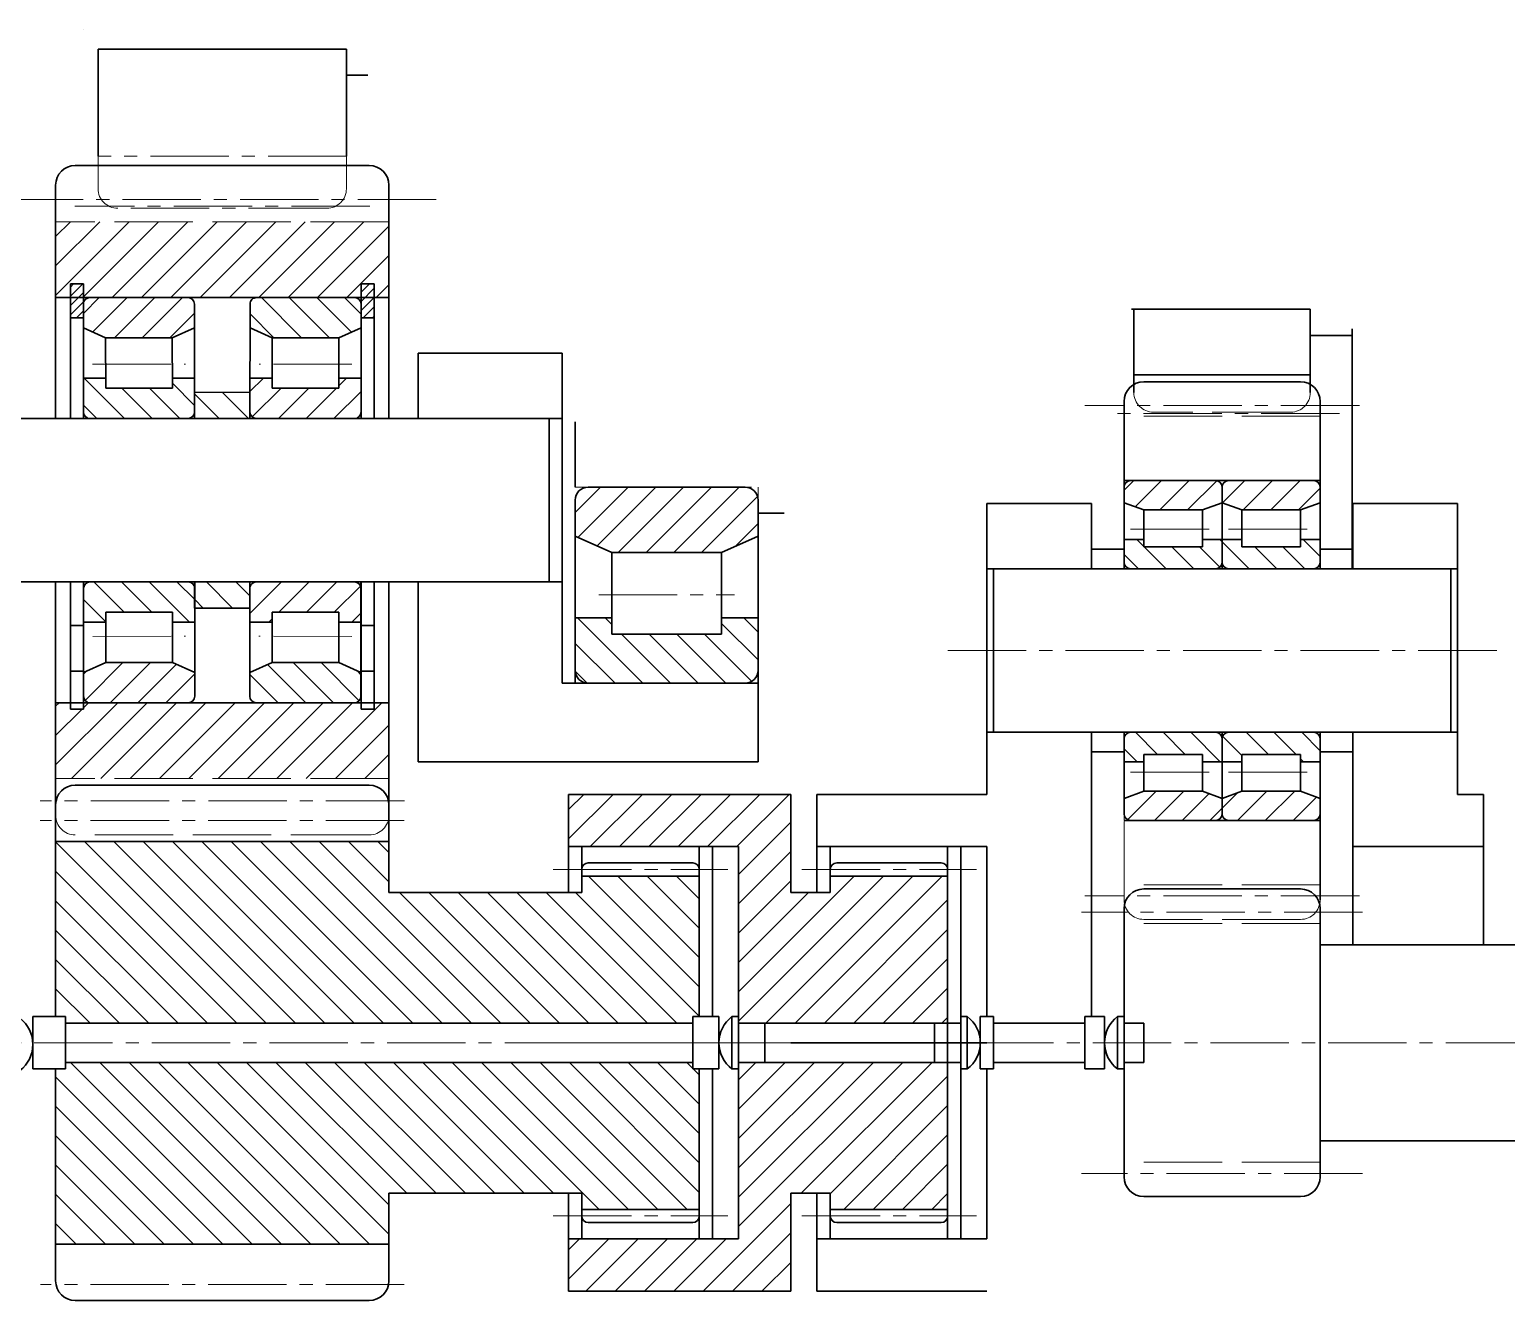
# Model space of a CAD drawing. Header units: millimetres. Extents: x -594 to 6367, y -2099 to 456.
# Drawn here: x 5946.8 to 6172.8, y 67.7 to 262.1 of the extents above; entities that cross this region are included whole.
import ezdxf

# ---------------------------------------------------------------- set-up
doc = ezdxf.new("R2010")
doc.units = ezdxf.units.MM
doc.linetypes.add('ACAD_ISO02W100', pattern=[15, 12, -3])
doc.linetypes.add('点画线', pattern=[18, 12, -2, 2, -2])
for name, color, linetype, lineweight in [('中心线层', 1, '点画线', 18), ('剖面线层', 4, 'Continuous', 18), ('粗实线层', 7, 'Continuous', 35), ('细虚线', 7, 'ACAD_ISO02W100', 18)]:
    doc.layers.add(name, color=color, linetype=linetype, lineweight=lineweight)
pattern_1 = [(315, (0, 0), (2.1213203, 2.1213203), [])]
pattern_2 = [(45, (0, 0), (-2.1213203, 2.1213203), [])]
pattern_3 = [(135, (0, 0), (-2.245064, -2.245064), [])]
pattern_4 = [(315.035833, (0, 0), (2.1199932, 2.1226466), [])]
pattern_5 = [(45.035833, (0, 0), (-2.1226466, 2.1199932), [])]
pattern_6 = [(224.964167, (0, 0), (2.1199932, -2.1226466), [])]
pattern_7 = [(134.964167, (0, 0), (-2.1226466, -2.1199932), [])]
pattern_8 = [(45, (0, 0), (-0.70710678, 0.70710678), [])]

msp = doc.modelspace()

# ---------------------------------------------------------------- hatches: boundary and pattern name
at = {"layer": '剖面线层'}
h = msp.add_hatch(dxfattribs=at)
h.set_pattern_fill('ANSI31', color=256, style=0, pattern_type=0)
h.paths.add_polyline_path([(6001.82, 232.66), (5976.32, 232.66), (5976.32, 221.08), (5997.56, 221.08), (5997.56, 223.18), (5999.56, 223.18), (5999.56, 221.08), (6001.82, 221.08)], flags=0)
h.paths.add_polyline_path([(5976.32, 232.66), (5950.82, 232.66), (5950.82, 221.08), (5953.08, 221.08), (5953.08, 223.18), (5955.08, 223.18), (5955.08, 221.08), (5976.32, 221.08)], flags=0)
h.paths.add_polyline_path([(6001.82, 159.08), (5999.56, 159.08), (5999.56, 158.1), (5997.56, 158.1), (5997.56, 159.08), (5976.32, 159.08), (5976.32, 147.49), (6001.82, 147.49)], flags=0)
h.paths.add_polyline_path([(5976.32, 159.08), (5955.08, 159.08), (5955.08, 158.11), (5953.08, 158.11), (5953.08, 159.08), (5950.82, 159.08), (5950.82, 147.49), (5976.32, 147.49)], flags=0)
h = msp.add_hatch(dxfattribs=at)
h.set_pattern_fill('USERPATTERN', color=256, style=0, pattern_type=0)
h.set_pattern_definition(pattern_8)
h.paths.add_polyline_path([(5953.08, 217.98), (5953.08, 222.68), (5953.08, 223.18), (5955.08, 223.18), (5955.08, 217.98)], flags=0)
h = msp.add_hatch(dxfattribs=at)
h.set_pattern_fill('USERPATTERN', color=256, style=0, pattern_type=0)
h.set_pattern_definition(pattern_8)
h.paths.add_polyline_path([(5997.56, 217.98), (5997.56, 222.68), (5997.56, 223.18), (5999.56, 223.18), (5999.56, 217.98)], flags=0)
h = msp.add_hatch(dxfattribs=at)
h.set_pattern_fill('USERPATTERN', color=256, style=0, pattern_type=0)
h.set_pattern_definition(pattern_5)
edge = h.paths.add_edge_path(flags=0)
edge.add_line((5955.07, 216.45), (5955.07, 220.07))
edge.add_arc((5956.07, 220.07), 1, 90.0358, 180.0358, ccw=False)
edge.add_line((5956.07, 221.07), (5971.07, 221.08))
edge.add_arc((5971.07, 220.08), 1, 0.0358, 90.0358, ccw=False)
edge.add_line((5972.07, 220.08), (5972.07, 216.46))
edge.add_line((5972.07, 216.46), (5968.67, 214.91))
edge.add_line((5968.67, 214.91), (5958.47, 214.91))
edge.add_line((5958.47, 214.91), (5955.07, 216.45))
h = msp.add_hatch(dxfattribs=at)
h.set_pattern_fill('USERPATTERN', color=256, style=0, pattern_type=0)
h.set_pattern_definition(pattern_7)
edge = h.paths.add_edge_path(flags=0)
edge.add_line((5997.57, 216.45), (5997.57, 220.07))
edge.add_arc((5996.57, 220.07), 1, 359.9642, 449.9642)
edge.add_line((5996.57, 221.07), (5981.57, 221.08))
edge.add_arc((5981.57, 220.08), 1, 89.9642, 179.9642)
edge.add_line((5980.57, 220.08), (5980.57, 216.46))
edge.add_line((5980.57, 216.46), (5983.97, 214.91))
edge.add_line((5983.97, 214.91), (5994.17, 214.91))
edge.add_line((5994.17, 214.91), (5997.57, 216.45))
h = msp.add_hatch(dxfattribs=at)
h.set_pattern_fill('USERPATTERN', color=256, style=0, pattern_type=0)
h.set_pattern_definition(pattern_4)
edge = h.paths.add_edge_path(flags=0)
edge.add_line((5955.08, 203.57), (5955.08, 208.24))
edge.add_line((5955.08, 208.24), (5955.08, 208.74))
edge.add_line((5955.08, 208.74), (5958.48, 208.74))
edge.add_line((5958.48, 208.74), (5958.48, 207.2))
edge.add_line((5958.48, 207.2), (5968.68, 207.2))
edge.add_line((5968.68, 207.2), (5968.68, 208.75))
edge.add_line((5968.68, 208.75), (5972.08, 208.75))
edge.add_line((5972.08, 208.75), (5972.08, 203.58))
edge.add_arc((5971.08, 203.58), 1, -89.9642, 0.0358, ccw=False)
edge.add_line((5971.08, 202.58), (5956.08, 202.57))
edge.add_arc((5956.08, 203.57), 1, 180.0358, 270.0358, ccw=False)
h = msp.add_hatch(dxfattribs=at)
h.set_pattern_fill('USERPATTERN', color=256, style=0, pattern_type=0)
h.set_pattern_definition(pattern_6)
edge = h.paths.add_edge_path(flags=0)
edge.add_line((5997.56, 203.57), (5997.56, 208.24))
edge.add_line((5997.56, 208.24), (5997.56, 208.74))
edge.add_line((5997.56, 208.74), (5994.16, 208.74))
edge.add_line((5994.16, 208.74), (5994.16, 207.2))
edge.add_line((5994.16, 207.2), (5983.96, 207.2))
edge.add_line((5983.96, 207.2), (5983.96, 208.75))
edge.add_line((5983.96, 208.75), (5980.56, 208.75))
edge.add_line((5980.56, 208.75), (5980.56, 203.58))
edge.add_arc((5981.56, 203.58), 1, 179.9642, 269.9642)
edge.add_line((5981.56, 202.58), (5996.56, 202.57))
edge.add_arc((5996.56, 203.57), 1, 269.9642, 359.9642)
h = msp.add_hatch(dxfattribs=at)
h.set_pattern_fill('ANSI31', color=256, style=0, pattern_type=0)
h.set_pattern_definition(pattern_3)
h.paths.add_polyline_path([(5980.56, 206.57), (5976.32, 206.57), (5976.32, 202.58), (5980.56, 202.58)], flags=0)
h.paths.add_polyline_path([(5976.32, 206.57), (5972.08, 206.58), (5972.08, 202.58), (5976.32, 202.58)], flags=0)
h.paths.add_polyline_path([(5976.32, 177.58), (5972.1, 177.58), (5972.1, 173.58), (5976.32, 173.58)], flags=0)
h.paths.add_polyline_path([(5980.54, 177.58), (5976.32, 177.58), (5976.32, 173.58), (5980.54, 173.58)], flags=0)
h = msp.add_hatch(dxfattribs=at)
h.set_pattern_fill('USERPATTERN', color=256, style=0, pattern_type=0)
h.set_pattern_definition(pattern_2)
edge = h.paths.add_edge_path(flags=0)
edge.add_line((6114.32, 189.7), (6114.32, 192.08))
edge.add_arc((6115.32, 192.08), 1, 90, 180, ccw=False)
edge.add_line((6115.32, 193.08), (6128.32, 193.08))
edge.add_arc((6128.32, 192.08), 1, 0, 90, ccw=False)
edge.add_line((6129.32, 192.08), (6129.32, 189.7))
edge.add_line((6129.32, 189.7), (6126.32, 188.58))
edge.add_line((6126.32, 188.58), (6117.32, 188.58))
edge.add_line((6117.32, 188.58), (6114.32, 189.7))
h = msp.add_hatch(dxfattribs=at)
h.set_pattern_fill('USERPATTERN', color=256, style=0, pattern_type=0)
h.set_pattern_definition(pattern_2)
edge = h.paths.add_edge_path(flags=0)
edge.add_line((6129.32, 189.7), (6129.32, 192.08))
edge.add_arc((6130.32, 192.08), 1, 90, 180, ccw=False)
edge.add_line((6130.32, 193.08), (6143.32, 193.08))
edge.add_arc((6143.32, 192.08), 1, 0, 90, ccw=False)
edge.add_line((6144.32, 192.08), (6144.32, 189.7))
edge.add_line((6144.32, 189.7), (6141.32, 188.58))
edge.add_line((6141.32, 188.58), (6132.32, 188.58))
edge.add_line((6132.32, 188.58), (6129.32, 189.7))
h = msp.add_hatch(dxfattribs=at)
h.set_pattern_fill('USERPATTERN', color=256, style=0, pattern_type=0)
h.set_pattern_definition(pattern_2)
edge = h.paths.add_edge_path(flags=0)
edge.add_line((6030.32, 184.58), (6030.32, 190.08))
edge.add_arc((6032.32, 190.08), 2, 90, 180, ccw=False)
edge.add_line((6032.32, 192.08), (6056.32, 192.08))
edge.add_arc((6056.32, 190.08), 2, 0, 90, ccw=False)
edge.add_line((6058.32, 190.08), (6058.32, 184.58))
edge.add_line((6058.32, 184.58), (6052.72, 182.08))
edge.add_line((6052.72, 182.08), (6035.92, 182.08))
edge.add_line((6035.92, 182.08), (6030.32, 184.58))
h = msp.add_hatch(dxfattribs=at)
h.set_pattern_fill('USERPATTERN', color=256, style=0, pattern_type=0)
h.set_pattern_definition(pattern_1)
edge = h.paths.add_edge_path(flags=0)
edge.add_line((6114.32, 180.58), (6114.32, 183.58))
edge.add_line((6114.32, 183.58), (6114.32, 184.08))
edge.add_line((6114.32, 184.08), (6117.32, 184.08))
edge.add_line((6117.32, 184.08), (6117.32, 182.95))
edge.add_line((6117.32, 182.95), (6126.32, 182.95))
edge.add_line((6126.32, 182.95), (6126.32, 184.08))
edge.add_line((6126.32, 184.08), (6129.32, 184.08))
edge.add_line((6129.32, 184.08), (6129.32, 180.58))
edge.add_arc((6128.32, 180.58), 1, -90, 0, ccw=False)
edge.add_line((6128.32, 179.58), (6115.32, 179.58))
edge.add_arc((6115.32, 180.58), 1, 180, 270, ccw=False)
h = msp.add_hatch(dxfattribs=at)
h.set_pattern_fill('USERPATTERN', color=256, style=0, pattern_type=0)
h.set_pattern_definition(pattern_1)
edge = h.paths.add_edge_path(flags=0)
edge.add_line((6129.32, 180.58), (6129.32, 183.58))
edge.add_line((6129.32, 183.58), (6129.32, 184.08))
edge.add_line((6129.32, 184.08), (6132.32, 184.08))
edge.add_line((6132.32, 184.08), (6132.32, 182.95))
edge.add_line((6132.32, 182.95), (6141.32, 182.95))
edge.add_line((6141.32, 182.95), (6141.32, 184.08))
edge.add_line((6141.32, 184.08), (6144.32, 184.08))
edge.add_line((6144.32, 184.08), (6144.32, 180.58))
edge.add_arc((6143.32, 180.58), 1, 270, 360, ccw=False)
edge.add_line((6143.32, 179.58), (6130.32, 179.58))
edge.add_arc((6130.32, 180.58), 1, 180, 270, ccw=False)
h = msp.add_hatch(dxfattribs=at)
h.set_pattern_fill('USERPATTERN', color=256, style=0, pattern_type=0)
h.set_pattern_definition(pattern_4)
edge = h.paths.add_edge_path(flags=0)
edge.add_line((5955.1, 171.4), (5955.1, 171.9))
edge.add_line((5955.1, 171.9), (5955.1, 176.57))
edge.add_arc((5956.1, 176.57), 1, 90.0358, 180.0358, ccw=False)
edge.add_line((5956.1, 177.57), (5971.1, 177.58))
edge.add_arc((5971.1, 176.58), 1, 0.0358, 90.0358, ccw=False)
edge.add_line((5972.1, 176.58), (5972.1, 171.42))
edge.add_line((5972.1, 171.42), (5968.7, 171.41))
edge.add_line((5968.7, 171.41), (5968.7, 172.95))
edge.add_line((5968.7, 172.95), (5958.5, 172.95))
edge.add_line((5958.5, 172.95), (5958.5, 171.41))
edge.add_line((5958.5, 171.41), (5955.1, 171.4))
h = msp.add_hatch(dxfattribs=at)
h.set_pattern_fill('USERPATTERN', color=256, style=0, pattern_type=0)
h.set_pattern_definition(pattern_6)
edge = h.paths.add_edge_path(flags=0)
edge.add_line((5997.54, 171.4), (5997.54, 171.9))
edge.add_line((5997.54, 171.9), (5997.54, 176.57))
edge.add_arc((5996.54, 176.57), 1, 359.9642, 449.9642)
edge.add_line((5996.54, 177.57), (5981.54, 177.58))
edge.add_arc((5981.54, 176.58), 1, 89.9642, 179.9642)
edge.add_line((5980.54, 176.58), (5980.54, 171.42))
edge.add_line((5980.54, 171.42), (5983.94, 171.41))
edge.add_line((5983.94, 171.41), (5983.94, 172.95))
edge.add_line((5983.94, 172.95), (5994.14, 172.95))
edge.add_line((5994.14, 172.95), (5994.14, 171.41))
edge.add_line((5994.14, 171.41), (5997.54, 171.4))
h = msp.add_hatch(dxfattribs=at)
h.set_pattern_fill('USERPATTERN', color=256, style=0, pattern_type=0)
h.set_pattern_definition(pattern_1)
edge = h.paths.add_edge_path(flags=0)
edge.add_line((6030.32, 164.08), (6030.32, 171.58))
edge.add_line((6030.32, 171.58), (6030.32, 172.08))
edge.add_line((6030.32, 172.08), (6035.92, 172.08))
edge.add_line((6035.92, 172.08), (6035.92, 169.58))
edge.add_line((6035.92, 169.58), (6052.72, 169.58))
edge.add_line((6052.72, 169.58), (6052.72, 172.08))
edge.add_line((6052.72, 172.08), (6058.32, 172.08))
edge.add_line((6058.32, 172.08), (6058.32, 164.08))
edge.add_arc((6056.32, 164.08), 2, 270, 360, ccw=False)
edge.add_line((6056.32, 162.08), (6032.32, 162.08))
edge.add_arc((6032.32, 164.08), 2, 180, 270, ccw=False)
h = msp.add_hatch(dxfattribs=at)
h.set_pattern_fill('USERPATTERN', color=256, style=0, pattern_type=0)
h.set_pattern_definition(pattern_5)
edge = h.paths.add_edge_path(flags=0)
edge.add_arc((5956.11, 160.07), 1, 180.0358, 270.0358, ccw=False)
edge.add_line((5955.11, 160.07), (5955.11, 163.7))
edge.add_line((5955.11, 163.7), (5958.51, 165.24))
edge.add_line((5958.51, 165.24), (5968.71, 165.25))
edge.add_line((5968.71, 165.25), (5972.11, 163.71))
edge.add_line((5972.11, 163.71), (5972.11, 160.08))
edge.add_arc((5971.11, 160.08), 1, -89.9642, 0.0358, ccw=False)
edge.add_line((5971.11, 159.08), (5956.11, 159.07))
h = msp.add_hatch(dxfattribs=at)
h.set_pattern_fill('USERPATTERN', color=256, style=0, pattern_type=0)
h.set_pattern_definition(pattern_7)
edge = h.paths.add_edge_path(flags=0)
edge.add_arc((5996.53, 160.07), 1, 269.9642, 359.9642)
edge.add_line((5997.53, 160.07), (5997.54, 163.7))
edge.add_line((5997.54, 163.7), (5994.14, 165.24))
edge.add_line((5994.14, 165.24), (5983.94, 165.25))
edge.add_line((5983.94, 165.25), (5980.54, 163.71))
edge.add_line((5980.54, 163.71), (5980.53, 160.08))
edge.add_arc((5981.53, 160.08), 1, 179.9642, 269.9642)
edge.add_line((5981.53, 159.08), (5996.53, 159.07))
h = msp.add_hatch(dxfattribs=at)
h.set_pattern_fill('USERPATTERN', color=256, style=0, pattern_type=0)
h.set_pattern_definition(pattern_1)
edge = h.paths.add_edge_path(flags=0)
edge.add_line((6114.32, 150.08), (6114.32, 150.58))
edge.add_line((6114.32, 150.58), (6114.32, 153.58))
edge.add_arc((6115.32, 153.58), 1, 90, 180, ccw=False)
edge.add_line((6115.32, 154.58), (6128.32, 154.58))
edge.add_arc((6128.32, 153.58), 1, 0, 90, ccw=False)
edge.add_line((6129.32, 153.58), (6129.32, 150.08))
edge.add_line((6129.32, 150.08), (6126.32, 150.08))
edge.add_line((6126.32, 150.08), (6126.32, 151.2))
edge.add_line((6126.32, 151.2), (6117.32, 151.2))
edge.add_line((6117.32, 151.2), (6117.32, 150.08))
edge.add_line((6117.32, 150.08), (6114.32, 150.08))
h = msp.add_hatch(dxfattribs=at)
h.set_pattern_fill('USERPATTERN', color=256, style=0, pattern_type=0)
h.set_pattern_definition(pattern_1)
edge = h.paths.add_edge_path(flags=0)
edge.add_line((6129.32, 150.08), (6129.32, 150.58))
edge.add_line((6129.32, 150.58), (6129.32, 153.58))
edge.add_arc((6130.32, 153.58), 1, 90, 180, ccw=False)
edge.add_line((6130.32, 154.58), (6143.32, 154.58))
edge.add_arc((6143.32, 153.58), 1, 0, 90, ccw=False)
edge.add_line((6144.32, 153.58), (6144.32, 150.08))
edge.add_line((6144.32, 150.08), (6141.32, 150.08))
edge.add_line((6141.32, 150.08), (6141.32, 151.2))
edge.add_line((6141.32, 151.2), (6132.32, 151.2))
edge.add_line((6132.32, 151.2), (6132.32, 150.08))
edge.add_line((6132.32, 150.08), (6129.32, 150.08))
h = msp.add_hatch(dxfattribs=at)
h.set_pattern_fill('ANSI31', color=256, style=0, pattern_type=0)
h.paths.add_polyline_path([(6087.32, 130.08), (6087.32, 132.58), (6069.35, 132.58), (6069.35, 130.08), (6067.32, 130.08), (6063.32, 130.08), (6063.32, 145.08), (6029.32, 145.08), (6029.32, 137.08), (6055.32, 137.08), (6055.32, 110.08), (6059.32, 110.08), (6087.32, 110.08)], flags=0)
h.paths.add_polyline_path([(6087.32, 104.08), (6055.32, 104.08), (6055.32, 103.08), (6055.32, 77.08), (6029.32, 77.08), (6029.32, 69.08), (6063.32, 69.08), (6063.32, 84.08), (6067.32, 84.08), (6069.32, 84.08), (6069.32, 81.58), (6087.32, 81.58), (6087.32, 84.08)], flags=0)
h = msp.add_hatch(dxfattribs=at)
h.set_pattern_fill('USERPATTERN', color=256, style=0, pattern_type=0)
h.set_pattern_definition(pattern_2)
edge = h.paths.add_edge_path(flags=0)
edge.add_arc((6115.32, 142.08), 1, 180, 270, ccw=False)
edge.add_line((6114.32, 142.08), (6114.32, 144.45))
edge.add_line((6114.32, 144.45), (6117.32, 145.58))
edge.add_line((6117.32, 145.58), (6126.32, 145.58))
edge.add_line((6126.32, 145.58), (6129.32, 144.45))
edge.add_line((6129.32, 144.45), (6129.32, 142.08))
edge.add_arc((6128.32, 142.08), 1, -90, 0, ccw=False)
edge.add_line((6128.32, 141.08), (6115.32, 141.08))
h = msp.add_hatch(dxfattribs=at)
h.set_pattern_fill('USERPATTERN', color=256, style=0, pattern_type=0)
h.set_pattern_definition(pattern_2)
edge = h.paths.add_edge_path(flags=0)
edge.add_arc((6130.32, 142.08), 1, 180, 270, ccw=False)
edge.add_line((6129.32, 142.08), (6129.32, 144.45))
edge.add_line((6129.32, 144.45), (6132.32, 145.58))
edge.add_line((6132.32, 145.58), (6141.32, 145.58))
edge.add_line((6141.32, 145.58), (6144.32, 144.45))
edge.add_line((6144.32, 144.45), (6144.32, 142.08))
edge.add_arc((6143.32, 142.08), 1, -90, 0, ccw=False)
edge.add_line((6143.32, 141.08), (6130.32, 141.08))
h = msp.add_hatch(dxfattribs=at)
h.set_pattern_fill('ANSI31', color=256, style=0, pattern_type=0)
h.set_pattern_definition(pattern_3)
h.paths.add_polyline_path([(6049.32, 130.08), (6049.32, 132.58), (6031.32, 132.58), (6031.32, 130.08), (6001.82, 130.08), (6001.82, 137.88), (5976.32, 137.88), (5976.32, 110.08), (6048.32, 110.08), (6048.32, 111.08), (6049.32, 111.08)], flags=0)
h.paths.add_polyline_path([(5976.32, 137.88), (5950.82, 137.88), (5950.82, 111.08), (5952.33, 111.08), (5952.33, 110.08), (5976.32, 110.08)], flags=0)
h.paths.add_polyline_path([(5976.32, 104.08), (5952.33, 104.08), (5952.33, 103.08), (5950.82, 103.08), (5950.82, 76.28), (5976.32, 76.28)], flags=0)
h.paths.add_polyline_path([(6049.32, 103.08), (6048.32, 103.08), (6048.32, 104.08), (5976.32, 104.08), (5976.32, 76.28), (6001.82, 76.28), (6001.82, 84.08), (6031.32, 84.08), (6031.32, 81.58), (6049.32, 81.58), (6049.32, 84.08)], flags=0)

# ---------------------------------------------------------------- linework, layer by layer
at = {"layer": '中心线层'}
for p, q in [((5995.32, 242.72), (5957.32, 242.72)), ((6009.04, 236.08), (5943.61, 236.08)), ((5998.89, 235.08), (5953.76, 235.08)), ((5992.32, 234.73), (5960.32, 234.73)), ((5956.48, 210.9), (5970.68, 210.91)), ((5996.16, 210.9), (5981.96, 210.91)), ((6150.33, 204.58), (6108.31, 204.58)), ((6147.29, 203.33), (6111.35, 203.33)), ((6115.32, 185.65), (6128.32, 185.65)), ((6130.32, 185.65), (6143.32, 185.65)), ((6033.92, 175.58), (6054.72, 175.58)), ((5956.5, 169.25), (5970.7, 169.26)), ((5996.14, 169.25), (5981.94, 169.26)), ((6171.34, 167.08), (6087.3, 167.08)), ((6115.32, 148.5), (6128.32, 148.5)), ((6130.32, 148.5), (6143.32, 148.5)), ((6004.19, 144.08), (5948.46, 144.08)), ((6004.17, 141.08), (5948.47, 141.08)), ((6026.95, 133.58), (6053.69, 133.58)), ((6064.99, 133.58), (6091.72, 133.58)), ((6150.33, 129.58), (6108.31, 129.58)), ((6150.82, 127.08), (6107.82, 127.08)), ((5641.54, 107.05), (6367.04, 107.05)), ((6028.32, 107.08), (6061.32, 107.08)), ((6150.82, 87.08), (6107.82, 87.08)), ((6026.95, 80.58), (6053.69, 80.58)), ((6064.99, 80.58), (6091.72, 80.58)), ((6004.16, 70.08), (5948.48, 70.08))]:
    msp.add_line(p, q, dxfattribs=at)
at = {"layer": '粗实线层'}
for p, q in [((5955.02, 262.08), (5955.02, 262.08)), ((5957.32, 242.72), (5957.32, 259.08)), ((5976.32, 259.08), (5957.32, 259.08)), ((5976.32, 259.08), (5995.32, 259.08)), ((5995.32, 242.72), (5995.32, 259.08)), ((5995.32, 255.08), (5998.62, 255.08)), ((5998.82, 241.28), (5953.82, 241.28)), ((5950.82, 238.28), (5950.82, 221.08)), ((6001.82, 238.28), (6001.82, 202.58)), ((6001.82, 221.08), (6001.82, 238.28)), ((6001.82, 234.08), (6001.82, 237.08)), ((5953.08, 223.18), (5955.08, 223.18)), ((5953.08, 202.58), (5953.08, 223.18)), ((5955.08, 202.58), (5955.08, 223.18)), ((5997.56, 223.18), (5999.56, 223.18)), ((5997.56, 202.58), (5997.56, 223.18)), ((5999.56, 202.58), (5999.56, 223.18)), ((5950.82, 221.08), (5976.32, 221.08)), ((5950.82, 221.08), (5950.82, 202.58)), ((5950.82, 221.08), (6001.82, 221.08)), ((5955.07, 220.07), (5955.08, 202.58)), ((5956.07, 221.07), (5971.07, 221.08)), ((5972.08, 202.58), (5972.07, 220.08)), ((5976.32, 221.08), (6001.82, 221.08)), ((5980.56, 202.58), (5980.57, 220.08)), ((5996.57, 221.07), (5981.57, 221.08)), ((5997.57, 220.07), (5997.56, 202.58)), ((6001.82, 221.08), (6001.82, 202.58)), ((6115.45, 219.28), (6129.32, 219.28)), ((6115.82, 219.28), (6115.82, 206.55)), ((6142.82, 219.28), (6129.32, 219.28)), ((6142.82, 219.28), (6142.82, 206.55)), ((5953.08, 217.98), (5955.08, 217.98)), ((5997.56, 217.98), (5999.56, 217.98)), ((5955.07, 216.45), (5958.47, 214.91)), ((5958.47, 214.91), (5968.67, 214.91)), ((5958.47, 214.91), (5958.48, 207.2)), ((5968.67, 214.91), (5972.07, 216.46)), ((5968.67, 214.91), (5968.68, 207.2)), ((5983.97, 214.91), (5980.57, 216.46)), ((5983.97, 214.91), (5983.96, 207.2)), ((5994.17, 214.91), (5983.97, 214.91)), ((5994.17, 214.91), (5994.16, 207.2)), ((5997.57, 216.45), (5994.17, 214.91)), ((6142.82, 215.28), (6149.2, 215.28)), ((6149.2, 216.28), (6149.2, 179.58)), ((6028.32, 212.58), (6006.32, 212.58)), ((6006.32, 212.58), (6006.32, 202.58)), ((6028.32, 202.58), (6028.32, 212.58)), ((6028.32, 177.58), (6028.32, 212.58)), ((5955.08, 208.74), (5958.48, 208.74)), ((5968.68, 208.75), (5972.08, 208.75)), ((5983.96, 208.75), (5980.56, 208.75)), ((5997.56, 208.74), (5994.16, 208.74)), ((6142.82, 209.28), (6115.82, 209.28)), ((6141.32, 208.2), (6117.32, 208.2)), ((5958.48, 207.2), (5968.68, 207.2)), ((5972.08, 202.58), (5972.08, 206.58)), ((5972.08, 206.58), (5980.56, 206.57)), ((5980.56, 206.57), (5980.56, 202.58)), ((5994.16, 207.2), (5983.96, 207.2)), ((6028.32, 172.58), (6028.32, 207.58)), ((6114.32, 179.58), (6114.32, 205.2)), ((6144.32, 205.2), (6144.32, 179.58)), ((5976.32, 202.58), (5924.32, 202.58)), ((5956.08, 202.57), (5971.08, 202.58)), ((5976.32, 202.58), (6028.32, 202.58)), ((5996.56, 202.57), (5981.56, 202.58)), ((6026.32, 177.58), (6026.32, 202.58)), ((6028.32, 202.58), (6028.32, 190.08)), ((6030.32, 192.08), (6030.32, 202.08)), ((6129.32, 193.08), (6114.32, 193.08)), ((6115.32, 193.08), (6128.32, 193.08)), ((6129.32, 193.08), (6144.32, 193.08)), ((6130.32, 193.08), (6143.32, 193.08)), ((6030.32, 190.08), (6030.32, 162.08)), ((6032.32, 192.08), (6056.32, 192.08)), ((6058.32, 162.08), (6058.32, 190.08)), ((6114.32, 192.08), (6114.32, 179.58)), ((6129.32, 179.58), (6129.32, 192.08)), ((6129.32, 192.08), (6129.32, 179.58)), ((6144.32, 179.58), (6144.32, 192.08)), ((6058.32, 188.08), (6062.32, 188.08)), ((6109.32, 189.58), (6093.32, 189.58)), ((6093.32, 189.58), (6093.32, 145.08)), ((6109.32, 179.58), (6109.32, 189.58)), ((6114.32, 189.7), (6117.32, 188.58)), ((6117.32, 188.58), (6126.32, 188.58)), ((6117.32, 188.58), (6117.32, 182.95)), ((6126.32, 188.58), (6129.32, 189.7)), ((6126.32, 188.58), (6126.32, 182.95)), ((6129.32, 189.7), (6132.32, 188.58)), ((6132.32, 188.58), (6141.32, 188.58)), ((6132.32, 188.58), (6132.32, 182.95)), ((6141.32, 188.58), (6144.32, 189.7)), ((6141.32, 188.58), (6141.32, 182.95)), ((6149.32, 179.58), (6149.32, 189.58)), ((6149.32, 189.58), (6165.32, 189.58)), ((6165.32, 189.58), (6165.32, 154.58)), ((6028.32, 172.58), (6028.32, 185.08)), ((6030.32, 184.58), (6035.92, 182.08)), ((6052.72, 182.08), (6058.32, 184.58)), ((6114.32, 184.08), (6117.32, 184.08)), ((6126.32, 184.08), (6129.32, 184.08)), ((6129.32, 184.08), (6132.32, 184.08)), ((6141.32, 184.08), (6144.32, 184.08)), ((6035.92, 182.08), (6052.72, 182.08)), ((6035.92, 182.08), (6035.92, 169.58)), ((6052.72, 182.08), (6052.72, 169.58)), ((6109.32, 179.58), (6109.32, 182.58)), ((6109.32, 182.58), (6114.32, 182.58)), ((6117.32, 182.95), (6126.32, 182.95)), ((6132.32, 182.95), (6141.32, 182.95)), ((6149.32, 182.58), (6144.32, 182.58)), ((6129.32, 179.58), (6093.32, 179.58)), ((6094.32, 179.58), (6094.32, 154.58)), ((6115.32, 179.58), (6128.32, 179.58)), ((6129.32, 179.58), (6165.32, 179.58)), ((6130.32, 179.58), (6143.32, 179.58)), ((6164.32, 179.58), (6164.32, 154.58)), ((5976.32, 177.58), (5924.32, 177.58)), ((5950.82, 159.08), (5950.82, 177.58)), ((5953.08, 158.11), (5953.08, 177.58)), ((5955.08, 158.11), (5955.08, 177.58)), ((5955.1, 177.58), (5955.11, 160.07)), ((5956.1, 177.57), (5971.1, 177.58)), ((5972.08, 177.58), (5972.08, 173.58)), ((5972.11, 160.08), (5972.1, 177.58)), ((5976.32, 177.58), (6028.32, 177.58)), ((5980.53, 160.08), (5980.54, 177.58)), ((5980.56, 173.58), (5980.56, 177.58)), ((5996.54, 177.57), (5981.54, 177.58)), ((5997.54, 177.58), (5997.53, 160.07)), ((5997.56, 158.1), (5997.56, 177.58)), ((5999.56, 158.1), (5999.56, 177.58)), ((6001.82, 177.58), (6001.82, 141.08)), ((6001.82, 159.08), (6001.82, 177.58)), ((6006.32, 150.08), (6006.32, 177.58)), ((5958.5, 172.95), (5968.7, 172.95)), ((5958.51, 165.24), (5958.5, 172.95)), ((5968.71, 165.25), (5968.7, 172.95)), ((5972.08, 173.58), (5980.56, 173.58)), ((5994.14, 172.95), (5983.94, 172.95)), ((5983.94, 165.25), (5983.94, 172.95)), ((5994.14, 165.24), (5994.14, 172.95)), ((6028.32, 172.58), (6028.32, 162.08)), ((6030.32, 172.08), (6035.92, 172.08)), ((6052.72, 172.08), (6058.32, 172.08)), ((5953.08, 170.91), (5955.08, 170.91)), ((5955.1, 171.4), (5958.5, 171.41)), ((5968.7, 171.41), (5972.1, 171.42)), ((5983.94, 171.41), (5980.54, 171.42)), ((5997.54, 171.4), (5994.14, 171.41)), ((5997.56, 170.91), (5999.56, 170.91)), ((6035.92, 169.58), (6052.72, 169.58)), ((5955.11, 163.7), (5958.51, 165.24)), ((5958.51, 165.24), (5968.71, 165.25)), ((5968.71, 165.25), (5972.11, 163.71)), ((5983.94, 165.25), (5980.54, 163.71)), ((5994.14, 165.24), (5983.94, 165.25)), ((5997.54, 163.7), (5994.14, 165.24)), ((5953.08, 163.9), (5955.08, 163.9)), ((5997.56, 163.9), (5999.56, 163.9)), ((6056.32, 162.08), (6028.32, 162.08)), ((6032.32, 162.08), (6058.32, 162.08)), ((6058.32, 150.08), (6058.32, 162.08)), ((5950.82, 138.88), (5950.82, 159.08)), ((5950.82, 159.08), (6001.82, 159.08)), ((5956.11, 159.07), (5971.11, 159.08)), ((5996.53, 159.07), (5981.53, 159.08)), ((5953.08, 158.11), (5955.08, 158.11)), ((5997.56, 158.1), (5999.56, 158.1)), ((5950.82, 154.08), (5950.82, 154.08)), ((6129.32, 154.58), (6093.32, 154.58)), ((6109.32, 151.58), (6109.32, 154.58)), ((6114.32, 154.58), (6114.32, 142.08)), ((6115.32, 154.58), (6128.32, 154.58)), ((6129.32, 154.58), (6165.32, 154.58)), ((6129.32, 142.08), (6129.32, 154.58)), ((6129.32, 154.58), (6129.32, 142.08)), ((6130.32, 154.58), (6143.32, 154.58)), ((6144.32, 142.08), (6144.32, 154.58)), ((6149.32, 151.58), (6149.32, 154.58)), ((6165.32, 145.08), (6165.32, 154.58)), ((6109.32, 111.08), (6109.32, 151.58)), ((6109.32, 151.58), (6114.32, 151.58)), ((6149.32, 151.58), (6144.32, 151.58)), ((6149.32, 151.58), (6149.32, 137.08)), ((6006.32, 150.08), (6058.32, 150.08)), ((6114.32, 150.08), (6117.32, 150.08)), ((6117.32, 151.2), (6126.32, 151.2)), ((6117.32, 145.58), (6117.32, 151.2)), ((6126.32, 145.58), (6126.32, 151.2)), ((6126.32, 150.08), (6129.32, 150.08)), ((6129.32, 150.08), (6132.32, 150.08)), ((6132.32, 151.2), (6141.32, 151.2)), ((6132.32, 145.58), (6132.32, 151.2)), ((6141.32, 145.58), (6141.32, 151.2)), ((6141.32, 150.08), (6144.32, 150.08)), ((6144.32, 150.83), (6144.32, 128.95)), ((5950.82, 146.08), (5950.82, 141.08)), ((5998.82, 146.49), (5953.82, 146.49)), ((6063.32, 145.08), (6029.32, 145.08)), ((6029.32, 145.08), (6029.32, 137.08)), ((6063.32, 145.08), (6063.32, 130.08)), ((6067.32, 145.08), (6093.32, 145.08)), ((6067.32, 145.08), (6067.32, 137.08)), ((6114.32, 144.45), (6117.32, 145.58)), ((6117.32, 145.58), (6126.32, 145.58)), ((6126.32, 145.58), (6129.32, 144.45)), ((6129.32, 144.45), (6132.32, 145.58)), ((6132.32, 145.58), (6141.32, 145.58)), ((6141.32, 145.58), (6144.32, 144.45)), ((6169.32, 145.08), (6165.32, 145.08)), ((6169.32, 137.08), (6169.32, 145.08)), ((5950.82, 141.08), (5950.82, 141.58)), ((5950.82, 141.08), (5950.82, 138.08)), ((5950.82, 141.08), (5950.82, 111.08)), ((6001.82, 141.08), (6001.82, 141.58)), ((6001.82, 141.08), (6001.82, 130.08)), ((6129.32, 141.08), (6114.32, 141.08)), ((6115.32, 141.08), (6128.32, 141.08)), ((6129.32, 141.08), (6144.32, 141.08)), ((6130.32, 141.08), (6143.32, 141.08)), ((6001.82, 137.88), (5950.82, 137.88)), ((6029.32, 137.08), (6055.32, 137.08)), ((6029.32, 137.08), (6029.32, 130.08)), ((6031.32, 133.58), (6031.32, 137.08)), ((6049.32, 133.58), (6049.32, 137.08)), ((6051.32, 137.08), (6051.32, 111.08)), ((6055.32, 137.08), (6055.32, 107.08)), ((6093.32, 137.08), (6067.32, 137.08)), ((6067.32, 137.08), (6069.32, 137.08)), ((6067.32, 137.08), (6067.32, 130.08)), ((6069.32, 137.08), (6069.32, 130.08)), ((6087.32, 130.08), (6087.32, 137.08)), ((6089.32, 137.08), (6089.32, 130.08)), ((6093.32, 137.08), (6093.32, 111.08)), ((6149.32, 137.08), (6169.32, 137.08)), ((6149.32, 137.08), (6149.32, 122.08)), ((6169.32, 137.08), (6169.32, 122.08)), ((6031.32, 133.58), (6031.32, 130.08)), ((6032.32, 134.58), (6048.32, 134.58)), ((6049.32, 130.08), (6049.32, 133.58)), ((6069.35, 133.58), (6069.35, 130.08)), ((6070.35, 134.58), (6086.35, 134.58)), ((6031.32, 132.58), (6049.32, 132.58)), ((6069.35, 132.58), (6087.35, 132.58)), ((6001.82, 130.08), (6031.32, 130.08)), ((6049.32, 130.08), (6049.32, 111.08)), ((6067.32, 130.08), (6063.32, 130.08)), ((6069.32, 130.08), (6067.32, 130.08)), ((6087.32, 130.08), (6087.32, 84.08)), ((6089.32, 130.08), (6089.32, 107.08)), ((6141.32, 130.61), (6117.32, 130.61)), ((6114.32, 127.08), (6114.32, 127.61)), ((6114.32, 127.58), (6114.32, 127.37)), ((6114.32, 127.08), (6114.32, 127.37)), ((6114.32, 127.08), (6114.32, 107.08)), ((6144.32, 127.61), (6144.32, 127.08)), ((6144.32, 127.58), (6144.32, 127.08)), ((6144.32, 124.87), (6144.32, 127.08)), ((6144.32, 124.87), (6144.32, 107.08)), ((6144.32, 107.08), (6144.32, 124.87)), ((6174.32, 122.08), (6144.32, 122.08)), ((5947.33, 103.08), (5947.33, 111.08)), ((5952.33, 111.08), (5947.33, 111.08)), ((5952.33, 103.08), (5952.33, 111.08)), ((6048.32, 107.08), (6048.32, 111.08)), ((6048.32, 111.08), (6051.32, 111.08)), ((6052.32, 111.08), (6051.32, 111.08)), ((6052.32, 103.08), (6052.32, 111.08)), ((6054.32, 111.08), (6055.32, 111.08)), ((6054.32, 111.08), (6054.32, 103.08)), ((6055.32, 103.08), (6055.32, 111.08)), ((6089.32, 111.08), (6090.32, 111.08)), ((6089.32, 111.08), (6089.32, 103.08)), ((6090.32, 111.08), (6090.32, 103.08)), ((6092.32, 107.08), (6092.32, 111.08)), ((6092.32, 111.08), (6093.32, 111.08)), ((6094.32, 111.08), (6093.32, 111.08)), ((6094.32, 103.08), (6094.32, 111.08)), ((6108.32, 103.08), (6108.32, 111.08)), ((6108.32, 111.08), (6111.32, 111.08)), ((6111.32, 111.08), (6111.32, 103.08)), ((6113.32, 111.08), (6113.32, 103.08)), ((6113.32, 111.08), (6114.32, 111.08)), ((6114.32, 111.08), (6114.32, 103.08)), ((5952.33, 110.08), (6048.32, 110.08)), ((6055.32, 110.08), (6089.32, 110.08)), ((6059.32, 110.08), (6055.32, 110.08)), ((6059.32, 104.08), (6059.32, 110.08)), ((6085.32, 110.08), (6085.32, 104.08)), ((6094.32, 110.08), (6108.32, 110.08)), ((6114.32, 110.08), (6117.32, 110.08)), ((6117.32, 110.08), (6117.32, 104.08)), ((6048.32, 107.08), (6048.32, 103.08)), ((6055.32, 77.08), (6055.32, 107.08)), ((6093.32, 107.08), (6063.32, 107.08)), ((6093.32, 107.08), (6067.32, 107.08)), ((6089.32, 77.08), (6089.32, 107.08)), ((6092.32, 107.08), (6092.32, 103.08)), ((6114.32, 87.08), (6114.32, 107.08)), ((6114.32, 86.58), (6114.32, 107.08)), ((6144.32, 107.08), (6144.32, 107.08)), ((6144.32, 107.08), (6144.32, 87.08)), ((5952.33, 104.08), (6048.32, 104.08)), ((6055.32, 104.08), (6089.32, 104.08)), ((6055.32, 104.08), (6059.32, 104.08)), ((6094.32, 104.08), (6108.32, 104.08)), ((6114.32, 104.08), (6117.32, 104.08)), ((5947.33, 103.08), (5952.33, 103.08)), ((5950.82, 103.08), (5950.82, 70.66)), ((6048.32, 103.08), (6051.32, 103.08)), ((6049.32, 103.08), (6049.32, 84.08)), ((6051.32, 103.08), (6051.32, 77.08)), ((6051.32, 103.08), (6052.32, 103.08)), ((6054.32, 103.08), (6055.32, 103.08)), ((6090.32, 103.08), (6089.32, 103.08)), ((6092.32, 103.08), (6093.32, 103.08)), ((6093.32, 77.08), (6093.32, 103.08)), ((6093.32, 103.08), (6094.32, 103.08)), ((6108.32, 103.08), (6111.32, 103.08)), ((6113.32, 103.08), (6114.32, 103.08)), ((6174.32, 92.08), (6144.32, 92.08)), ((6144.32, 89.29), (6144.32, 86.58)), ((6001.82, 84.08), (6031.32, 84.08)), ((6001.82, 84.08), (6001.82, 70.66)), ((6029.32, 77.08), (6029.32, 84.08)), ((6031.32, 80.58), (6031.32, 84.08)), ((6049.32, 84.08), (6049.32, 80.58)), ((6067.32, 84.08), (6063.32, 84.08)), ((6063.32, 84.08), (6063.32, 69.08)), ((6067.32, 84.08), (6069.32, 84.08)), ((6067.32, 77.08), (6067.32, 84.08)), ((6069.32, 77.08), (6069.32, 84.08)), ((6069.32, 77.08), (6069.32, 84.08)), ((6087.32, 84.08), (6087.32, 77.08)), ((6087.32, 84.08), (6087.32, 77.08)), ((6031.32, 81.58), (6049.32, 81.58)), ((6069.35, 81.58), (6087.35, 81.58)), ((6141.32, 83.55), (6117.32, 83.55)), ((6031.32, 80.58), (6031.32, 77.08)), ((6032.32, 79.58), (6048.32, 79.58)), ((6049.32, 80.58), (6049.32, 77.08)), ((6070.35, 79.58), (6086.35, 79.58)), ((6029.32, 69.08), (6029.32, 77.08)), ((6029.32, 77.08), (6055.32, 77.08)), ((6029.32, 77.08), (6031.32, 77.08)), ((6093.32, 77.08), (6067.32, 77.08)), ((6067.32, 77.08), (6067.32, 69.08)), ((6001.82, 76.28), (5950.82, 76.28)), ((6063.32, 69.08), (6029.32, 69.08)), ((6067.32, 69.08), (6093.32, 69.08)), ((5998.82, 67.66), (5953.82, 67.66))]:
    msp.add_line(p, q, dxfattribs=at)
for centre, radius, start, end in [((5953.82, 238.28), 3, 90, 180), ((5998.82, 238.28), 3, 0, 90), ((5956.07, 220.07), 1, 90.0358, 180.0358), ((5971.07, 220.08), 1, 0.0358, 90.0358), ((5981.57, 220.08), 1, 89.9642, 179.9642), ((5996.57, 220.07), 1, 359.9642, 89.9642), ((6117.32, 205.2), 3, 90, 180), ((6141.32, 205.2), 3, 0, 90), ((5956.08, 203.57), 1, 180.0358, 270.0358), ((5971.08, 203.58), 1, 270.0358, 0.0358), ((5981.56, 203.58), 1, 179.9642, 269.9642), ((5996.56, 203.57), 1, 269.9642, 359.9642), ((6115.32, 192.08), 1, 90, 180), ((6128.32, 192.08), 1, 360, 90), ((6130.32, 192.08), 1, 90, 180), ((6143.32, 192.08), 1, 0, 90), ((6032.32, 190.08), 2, 90, 180), ((6056.32, 190.08), 2, 0, 90), ((6115.32, 180.58), 1, 180, 270), ((6128.32, 180.58), 1, 270, 360), ((6130.32, 180.58), 1, 180, 270), ((6143.32, 180.58), 1, 270, 360), ((5956.1, 176.57), 1, 90.0358, 180.0358), ((5971.1, 176.58), 1, 0.0358, 90.0358), ((5981.54, 176.58), 1, 89.9642, 179.9642), ((5996.54, 176.57), 1, 359.9642, 89.9642), ((6032.32, 164.08), 2, 180, 270), ((6056.32, 164.08), 2, 270, 360), ((5956.11, 160.07), 1, 180.0358, 270.0358), ((5971.11, 160.08), 1, 270.0358, 0.0358), ((5981.53, 160.08), 1, 179.9642, 269.9642), ((5996.53, 160.07), 1, 269.9642, 359.9642), ((6115.32, 153.58), 1, 90, 180), ((6128.32, 153.58), 1, 0, 90), ((6130.32, 153.58), 1, 90, 180), ((6143.32, 153.58), 1, 0, 90), ((5953.82, 143.49), 3, 90, 180), ((5998.82, 143.49), 3, 0, 90), ((6115.32, 142.08), 1, 180, 270), ((6128.32, 142.08), 1, 270, 0), ((6130.32, 142.08), 1, 180, 270), ((6143.32, 142.08), 1, 270, 0), ((6032.32, 133.58), 1, 90, 180), ((6048.32, 133.58), 1, 0, 90), ((6070.35, 133.58), 1, 90, 180), ((6086.35, 133.58), 1, 0, 90), ((6117.32, 127.61), 3, 90, 180), ((6141.32, 127.61), 3, 0, 90), ((5942.34, 106.83), 5, 306.8699, 53.1301), ((6057.32, 107.08), 5, 126.8699, 233.1301), ((6087.32, 107.08), 5, 306.8699, 53.1301), ((6116.32, 107.08), 5, 126.8699, 233.1301), ((6117.32, 86.55), 3, 180, 270), ((6141.32, 86.55), 3, 270, 0), ((6032.32, 80.58), 1, 180, 270), ((6048.32, 80.58), 1, 270, 360), ((6070.35, 80.58), 1, 180, 270), ((6086.35, 80.58), 1, 270, 0), ((5953.82, 70.66), 3, 180, 270), ((5998.82, 70.66), 3, 270, 0)]:
    msp.add_arc(centre, radius, start, end, dxfattribs=at)
at = {"layer": '细虚线'}
for p, q in [((5957.32, 237.73), (5957.32, 242.72)), ((5995.32, 237.73), (5995.32, 242.72)), ((6001.82, 232.66), (5950.82, 232.66)), ((6139.82, 203.55), (6118.82, 203.55)), ((6144.32, 202.93), (6114.32, 202.93)), ((6030.32, 192.08), (6058.32, 192.08)), ((6058.32, 192.08), (6058.32, 190.08)), ((6001.82, 147.49), (5950.82, 147.49)), ((6001.82, 147.49), (5950.82, 147.49)), ((5950.82, 143.49), (5950.82, 141.88)), ((6001.82, 143.49), (6001.82, 141.88)), ((6114.32, 141.08), (6114.32, 142.08)), ((6114.32, 128.95), (6114.32, 141.08)), ((5998.82, 138.88), (5953.82, 138.88)), ((6144.32, 131.22), (6114.32, 131.22)), ((6144.32, 125.33), (6114.32, 125.33)), ((6141.32, 125.95), (6117.32, 125.95)), ((6144.32, 88.83), (6114.32, 88.83))]:
    msp.add_line(p, q, dxfattribs=at)
for centre, start, end in [((5960.32, 237.73), 180, 270), ((5992.32, 237.73), 270, 360), ((6118.82, 206.55), 180, 270), ((6139.82, 206.55), 270, 0), ((5953.82, 141.88), 180, 270), ((5998.82, 141.88), 270, 0), ((6117.32, 128.95), 180, 270), ((6141.32, 128.95), 270, 0)]:
    msp.add_arc(centre, 3, start, end, dxfattribs=at)

doc.saveas('drawing.dxf')
